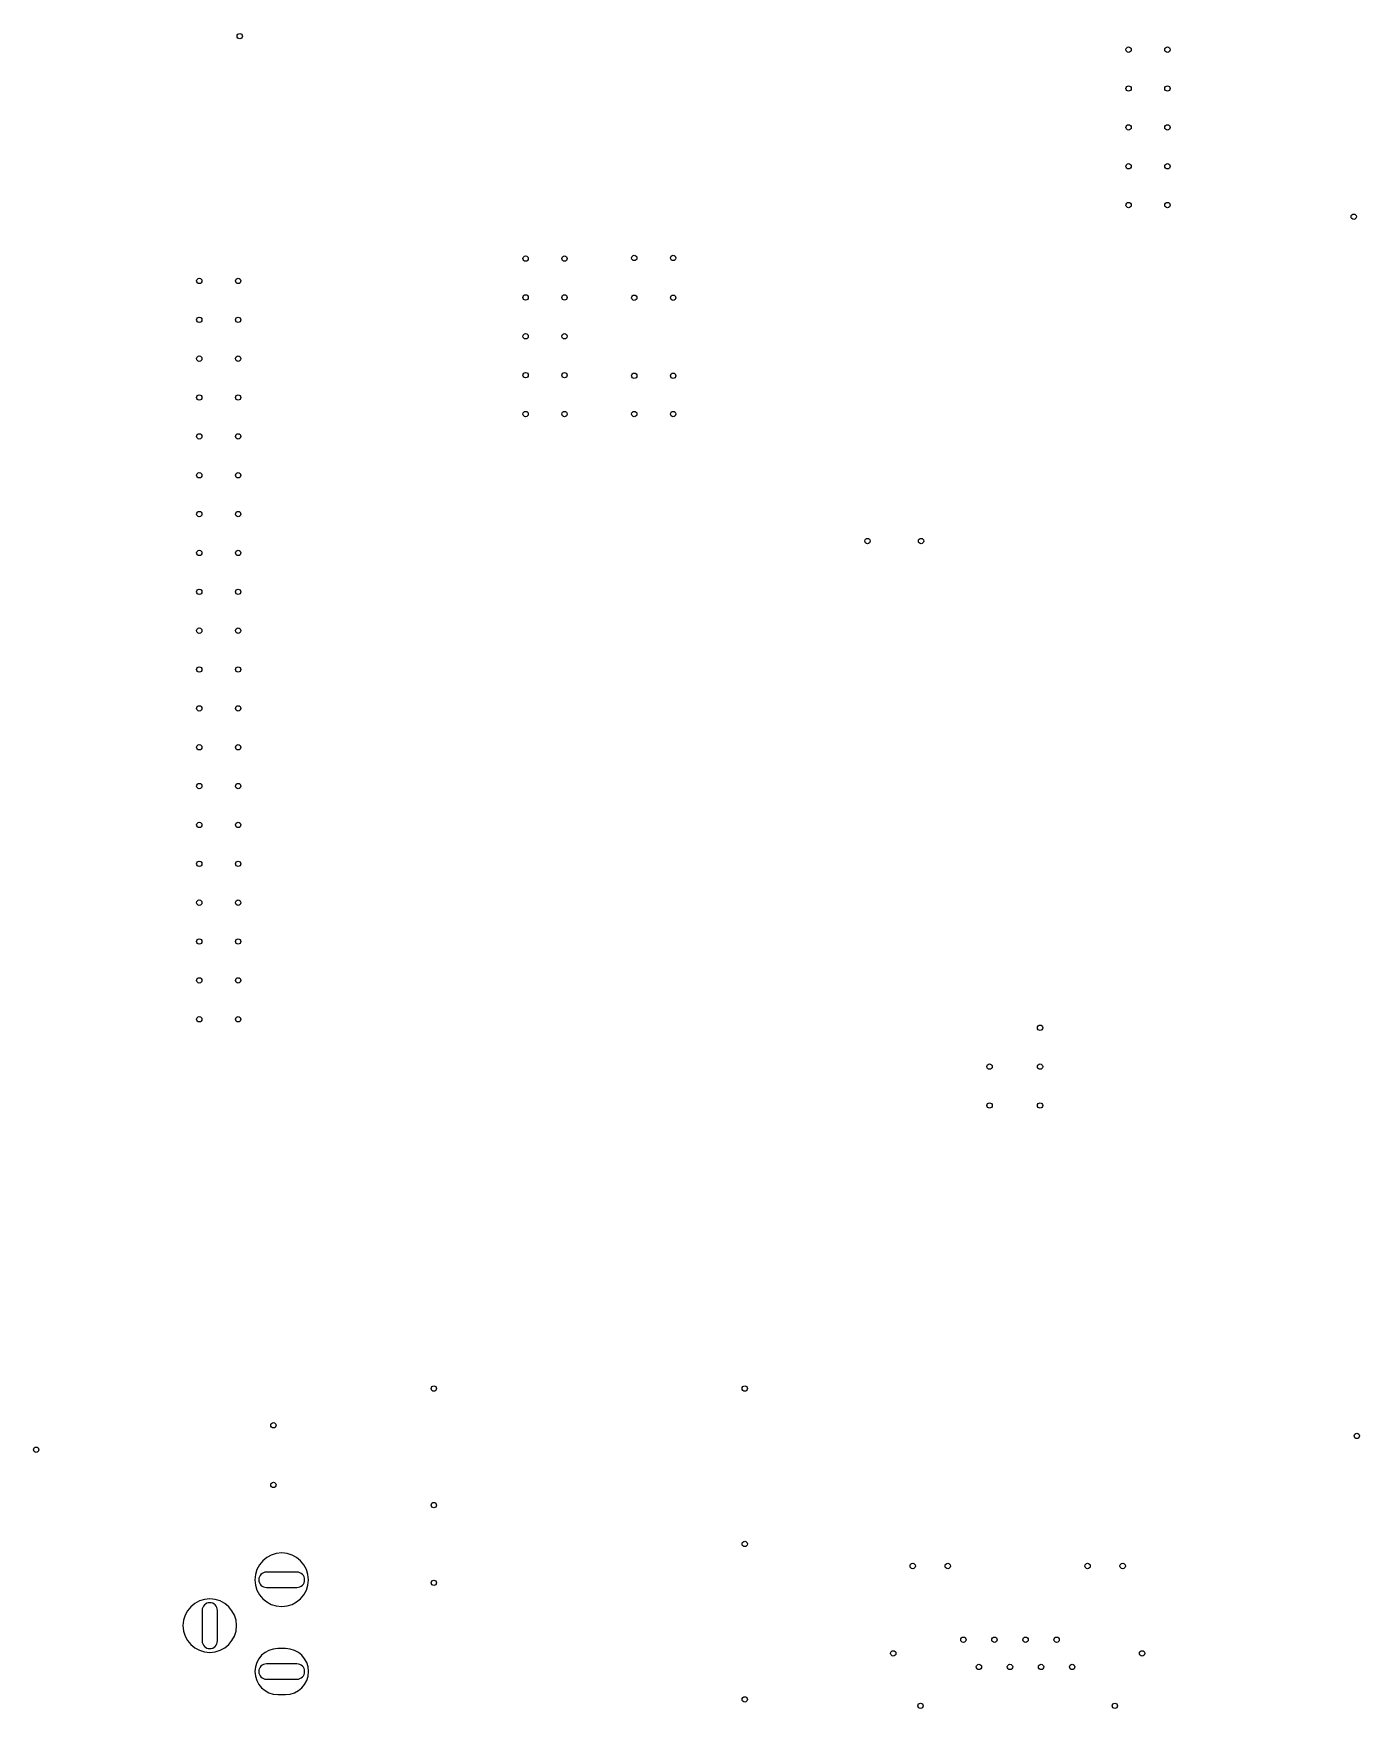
# Model space of a CAD drawing. Header units: inches. Extents: x 2.24 to 5.65, y -6.07 to -1.76.
import ezdxf

# ---------------------------------------------------------------- set-up
doc = ezdxf.new("R2010")
doc.units = ezdxf.units.IN
doc.header["$MEASUREMENT"] = 0
doc.layers.add('BLACK', color=250, linetype='CONTINUOUS')

msp = doc.modelspace()

# ---------------------------------------------------------------- linework, layer by layer
at = {"layer": 'BLACK', "linetype": 'CONTINUOUS'}
for p, q in [((2.919, -5.7165), (2.8403, -5.7165)), ((2.8403, -5.7559), (2.919, -5.7559)), ((2.6749, -5.815), (2.6749, -5.8937)), ((2.7143, -5.8937), (2.7143, -5.815)), ((2.8895, -5.9134), (2.8698, -5.9134)), ((2.919, -5.9528), (2.8403, -5.9528)), ((2.8403, -5.9921), (2.919, -5.9921)), ((2.8698, -6.0315), (2.8895, -6.0315))]:
    msp.add_line(p, q, dxfattribs=at)
at = {"layer": 'BLACK'}
for centre in [(2.7717, -1.7638), (2.7717, -1.7638), (5.0585, -1.7985), (5.0585, -1.7985), (5.1585, -1.7985), (5.1585, -1.7985), (5.0585, -1.8985), (5.0585, -1.8985), (5.1585, -1.8985), (5.1585, -1.8985), (5.0585, -1.9985), (5.0585, -1.9985), (5.1585, -1.9985), (5.1585, -1.9985), (5.0585, -2.0985), (5.0585, -2.0985), (5.1585, -2.0985), (5.1585, -2.0985), (5.0585, -2.1985), (5.0585, -2.1985), (5.1585, -2.1985), (5.1585, -2.1985), (5.6378, -2.2283), (5.6378, -2.2283), (3.5073, -2.3362), (3.5073, -2.3362), (3.6073, -2.3362), (3.6073, -2.3362), (3.7868, -2.3346), (3.7868, -2.3346), (3.8868, -2.3346), (3.8868, -2.3346), (2.6677, -2.3937), (2.6677, -2.3937), (2.7677, -2.3937), (2.7677, -2.3937), (3.5073, -2.4362), (3.5073, -2.4362), (3.6073, -2.4362), (3.6073, -2.4362), (3.7868, -2.437), (3.7868, -2.437), (3.8868, -2.437), (3.8868, -2.437), (2.6677, -2.4937), (2.6677, -2.4937), (2.7677, -2.4937), (2.7677, -2.4937), (3.5073, -2.5362), (3.5073, -2.5362), (3.6073, -2.5362), (3.6073, -2.5362), (2.6677, -2.5937), (2.6677, -2.5937), (2.7677, -2.5937), (2.7677, -2.5937), (3.5073, -2.6362), (3.5073, -2.6362), (3.6073, -2.6362), (3.6073, -2.6362), (3.7868, -2.6378), (3.7868, -2.6378), (3.8868, -2.6378), (3.8868, -2.6378), (2.6677, -2.6937), (2.6677, -2.6937), (2.7677, -2.6937), (2.7677, -2.6937), (3.5073, -2.7362), (3.5073, -2.7362), (3.6073, -2.7362), (3.6073, -2.7362), (3.7868, -2.7362), (3.7868, -2.7362), (3.8868, -2.7362), (3.8868, -2.7362), (2.6677, -2.7937), (2.6677, -2.7937), (2.7677, -2.7937), (2.7677, -2.7937), (2.6677, -2.8937), (2.6677, -2.8937), (2.7677, -2.8937), (2.7677, -2.8937), (2.6677, -2.9937), (2.6677, -2.9937), (2.7677, -2.9937), (2.7677, -2.9937), (4.3868, -3.063), (4.3868, -3.063), (4.5246, -3.063), (4.5246, -3.063), (2.6677, -3.0937), (2.6677, -3.0937), (2.7677, -3.0937), (2.7677, -3.0937), (2.6677, -3.1937), (2.6677, -3.1937), (2.7677, -3.1937), (2.7677, -3.1937), (2.6677, -3.2937), (2.6677, -3.2937), (2.7677, -3.2937), (2.7677, -3.2937), (2.6677, -3.3937), (2.6677, -3.3937), (2.7677, -3.3937), (2.7677, -3.3937), (2.6677, -3.4937), (2.6677, -3.4937), (2.7677, -3.4937), (2.7677, -3.4937), (2.6677, -3.5937), (2.6677, -3.5937), (2.7677, -3.5937), (2.7677, -3.5937), (2.6677, -3.6937), (2.6677, -3.6937), (2.7677, -3.6937), (2.7677, -3.6937), (2.6677, -3.7937), (2.6677, -3.7937), (2.7677, -3.7937), (2.7677, -3.7937), (2.6677, -3.8937), (2.6677, -3.8937), (2.7677, -3.8937), (2.7677, -3.8937), (2.6677, -3.9937), (2.6677, -3.9937), (2.7677, -3.9937), (2.7677, -3.9937), (2.6677, -4.0937), (2.6677, -4.0937), (2.7677, -4.0937), (2.7677, -4.0937), (2.6677, -4.1937), (2.6677, -4.1937), (2.7677, -4.1937), (2.7677, -4.1937), (2.6677, -4.2937), (2.6677, -4.2937), (2.7677, -4.2937), (2.7677, -4.2937), (4.8307, -4.3157), (4.8307, -4.3157), (4.7008, -4.4157), (4.7008, -4.4157), (4.8307, -4.4157), (4.8307, -4.4157), (4.7008, -4.5157), (4.7008, -4.5157), (4.8307, -4.5157), (4.8307, -4.5157), (3.271, -5.2441), (3.271, -5.2441), (4.071, -5.2441), (4.071, -5.2441), (2.8583, -5.3386), (2.8583, -5.3386), (5.6457, -5.3661), (5.6457, -5.3661), (2.248, -5.4016), (2.248, -5.4016), (2.8583, -5.4921), (2.8583, -5.4921), (3.271, -5.5441), (3.271, -5.5441), (4.071, -5.6441), (4.071, -5.6441), (4.5031, -5.7008), (4.5031, -5.7008), (4.5933, -5.7008), (4.5933, -5.7008), (4.9531, -5.7008), (4.9531, -5.7008), (5.0433, -5.7008), (5.0433, -5.7008), (3.271, -5.7441), (3.271, -5.7441), (4.6334, -5.8906), (4.6334, -5.8906), (4.7134, -5.8906), (4.7134, -5.8906), (4.7934, -5.8906), (4.7934, -5.8906), (4.8734, -5.8906), (4.8734, -5.8906), (4.4531, -5.9256), (4.4531, -5.9256), (5.0933, -5.9256), (5.0933, -5.9256), (4.6734, -5.9606), (4.6734, -5.9606), (4.7534, -5.9606), (4.7534, -5.9606), (4.8334, -5.9606), (4.8334, -5.9606), (4.9134, -5.9606), (4.9134, -5.9606), (4.071, -6.0441), (4.071, -6.0441), (4.5232, -6.0606), (4.5232, -6.0606), (5.0232, -6.0606), (5.0232, -6.0606)]:
    msp.add_circle(centre, 0.00689, dxfattribs=at)
for centre, radius, start, end in [((2.8796, -5.7362), 0.0689, 90, 270), ((2.8796, -5.7362), 0.0689, -90, 90), ((2.8403, -5.7362), 0.0197, 90, 270), ((2.919, -5.7362), 0.0197, -90, 90), ((2.6946, -5.8543), 0.0689, 90, 270), ((2.6946, -5.815), 0.0197, 0, 180), ((2.6946, -5.8543), 0.0689, -90, 90), ((2.6946, -5.8937), 0.0197, 180, 360), ((2.8698, -5.9724), 0.0591, 90, 270), ((2.8895, -5.9724), 0.0591, -90, 90), ((2.8403, -5.9724), 0.0197, 90, 270), ((2.919, -5.9724), 0.0197, -90, 90)]:
    msp.add_arc(centre, radius, start, end, dxfattribs=at)

doc.saveas('drawing.dxf')
